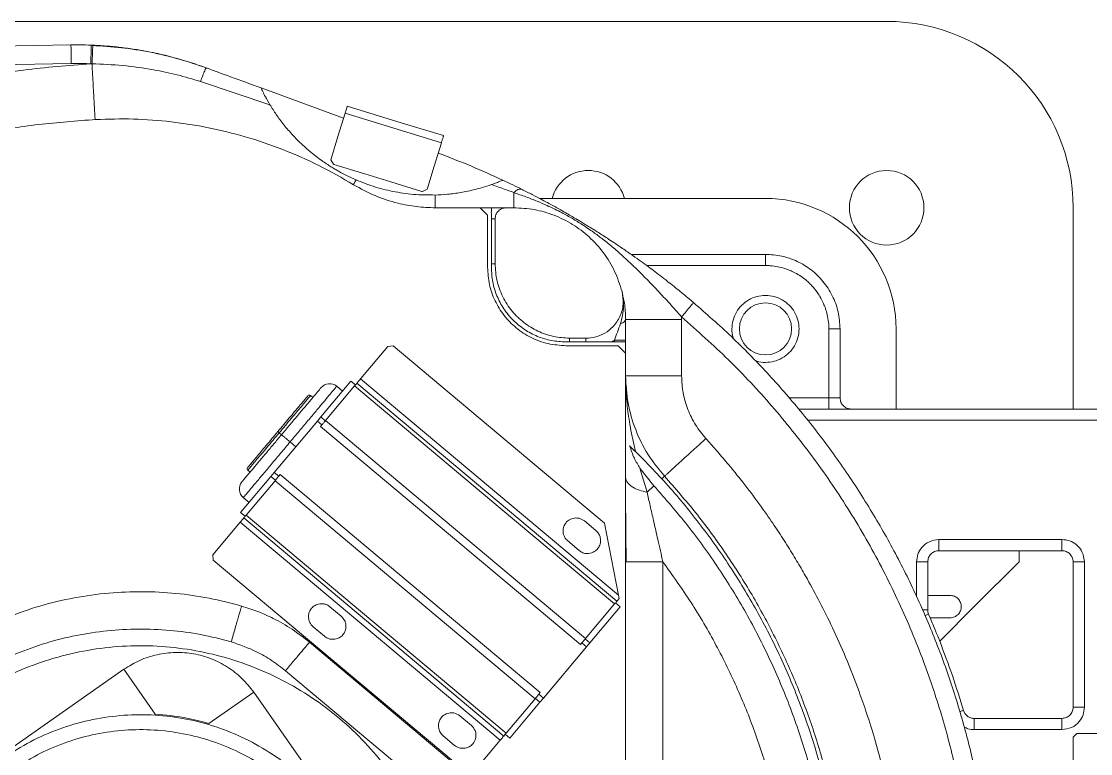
# Model space of a CAD drawing. Header units: millimetres. Extents: x 169 to 14583, y -399 to 10804.
# Drawn here: x 7089.3 to 7376, y 6696.4 to 6892.8 of the extents above; entities that cross this region are included whole.
import ezdxf

# ---------------------------------------------------------------- set-up
doc = ezdxf.new("R2010")
doc.units = ezdxf.units.MM
doc.header["$LTSCALE"] = 35

msp = doc.modelspace()

# ---------------------------------------------------------------- linework, layer by layer
at = {"color": 7, "linetype": 'Continuous', "lineweight": 18}
for p, q in [((6921.279, 6892.797), (7321.279, 6892.797)), ((7072.352, 6885.943), (7102.572, 6886.471)), ((7070.231, 6880.905), (7102.659, 6881.471)), ((7137.285, 6876.685), (7155.929, 6870.43)), ((7153.524, 6874.936), (7175.646, 6866.799)), ((7174.143, 6861.883), (7176.053, 6868.129)), ((7201.873, 6860.235), (7176.053, 6868.129)), ((7172.407, 6856.205), (7174.143, 6861.883)), ((7199.963, 6853.989), (7201.873, 6860.235)), ((7172.252, 6855.697), (7172.407, 6856.205)), ((7172.916, 6854.448), (7172.252, 6855.697)), ((7173.071, 6854.4), (7172.916, 6854.448)), ((7181.367, 6851.864), (7173.071, 6854.4)), ((7188.372, 6849.723), (7181.367, 6851.864)), ((7198.227, 6848.311), (7199.963, 6853.989)), ((7196.668, 6847.186), (7188.372, 6849.723)), ((7196.823, 6847.139), (7196.668, 6847.186)), ((7198.072, 6847.803), (7196.823, 6847.139)), ((7198.072, 6847.803), (7198.227, 6848.311)), ((7288.779, 6845.297), (7228.209, 6845.297)), ((7200.279, 6842.797), (7212.279, 6842.797)), ((7212.279, 6842.797), (7214.279, 6840.797)), ((7215.279, 6842.797), (7212.279, 6842.797)), ((7214.279, 6840.797), (7214.279, 6826.797)), ((7221.279, 6842.797), (7219.279, 6842.797)), ((7371.279, 6842.797), (7371.279, 6788.797)), ((7215.279, 6839.797), (7215.279, 6827.797)), ((7216.279, 6827.797), (7216.279, 6839.797)), ((7288.779, 6830.297), (7252.744, 6830.297)), ((7256.924, 6827.297), (7288.779, 6827.297)), ((7266.279, 6812.797), (7266.279, 6797.716)), ((7305.779, 6810.297), (7305.779, 6791.797)), ((7308.779, 6810.297), (7308.779, 6791.797)), ((7323.779, 6788.797), (7323.779, 6810.297)), ((7188.943, 6805.743), (7187.534, 6805.62)), ((7245.63, 6758.177), (7188.943, 6805.743)), ((7235.279, 6805.797), (7249.279, 6805.797)), ((7240.644, 6807.797), (7236.279, 6807.797)), ((7236.279, 6806.797), (7240.644, 6806.797)), ((7247.572, 6806.797), (7248.279, 6806.797)), ((7248.279, 6806.797), (7248.279, 6807.275)), ((7249.279, 6805.797), (7251.279, 6803.797)), ((7251.279, 6806.797), (7251.279, 6807.275)), ((7251.279, 6803.797), (7251.279, 6806.797)), ((7187.534, 6805.62), (7180.206, 6796.887)), ((7251.279, 6803.797), (7251.279, 6686.797)), ((7169.543, 6786.668), (7177.631, 6796.307)), ((7178.627, 6795.005), (7170.848, 6785.734)), ((7175.381, 6793.625), (7173.849, 6794.911)), ((7178.856, 6795.278), (7177.631, 6796.307)), ((7179.242, 6795.738), (7248.952, 6737.244)), ((7249.35, 6738.868), (7180.206, 6796.887)), ((7251.279, 6794.755), (7251.565, 6794.63)), ((7167.437, 6791.937), (7166.824, 6792.451)), ((7305.779, 6791.797), (7295.054, 6791.797)), ((7437.479, 6788.797), (7297.674, 6788.797)), ((7168.632, 6785.582), (7157.061, 6771.793)), ((7168.632, 6785.582), (7169.543, 6786.668)), ((7169.857, 6784.553), (7168.632, 6785.582)), ((7170.768, 6785.639), (7169.543, 6786.668)), ((7170.848, 6785.734), (7240.558, 6727.241)), ((7300.051, 6785.797), (7437.479, 6785.797)), ((7169.857, 6784.553), (7169.47, 6784.092)), ((7239.18, 6725.598), (7169.47, 6784.092)), ((7159.016, 6781.901), (7158.403, 6782.416)), ((7161.314, 6779.973), (7162.846, 6778.687)), ((7149.983, 6772.38), (7150.596, 6771.866)), ((7156.15, 6770.707), (7157.061, 6771.793)), ((7157.061, 6771.793), (7158.287, 6770.765)), ((7158.674, 6771.226), (7158.287, 6770.765)), ((7158.674, 6771.226), (7228.384, 6712.732)), ((7255.13, 6772.949), (7257.018, 6766.495)), ((7255.13, 6772.949), (7258.89, 6768.201)), ((7148.062, 6761.068), (7156.15, 6770.707)), ((7157.296, 6769.584), (7149.517, 6760.313)), ((7157.376, 6769.679), (7156.15, 6770.707)), ((7227.006, 6711.09), (7157.296, 6769.584)), ((7257.018, 6766.495), (7258.89, 6768.201)), ((7148.78, 6765.035), (7150.312, 6763.75)), ((7149.288, 6760.04), (7148.062, 6761.068)), ((7147.938, 6758.431), (7140.61, 6749.698)), ((7217.648, 6699.938), (7147.938, 6758.431)), ((7218.612, 6701.087), (7148.902, 6759.58)), ((7240.254, 6758.771), (7243.319, 6756.2)), ((7249.35, 6738.868), (7245.63, 6758.177)), ((7235.755, 6753.409), (7238.819, 6750.838)), ((7368.279, 6753.797), (7335.279, 6753.797)), ((7140.61, 6749.698), (7140.734, 6748.29)), ((7140.734, 6748.29), (7208.912, 6691.081)), ((7356.779, 6750.797), (7335.279, 6750.797)), ((7356.779, 6750.797), (7356.779, 6747.797)), ((7368.279, 6750.797), (7356.779, 6750.797)), ((7261.279, 6747.797), (7261.279, 6661.797)), ((7329.279, 6747.797), (7329.279, 6738.381)), ((7332.279, 6747.797), (7332.279, 6738.797)), ((7371.279, 6708.797), (7371.279, 6747.797)), ((7374.279, 6708.797), (7374.279, 6747.797)), ((7249.53, 6737.933), (7249.35, 6738.868)), ((7338.279, 6738.797), (7332.279, 6738.797)), ((7332.279, 6738.797), (7332.279, 6734.955)), ((7171.996, 6735.764), (7175.06, 6733.193)), ((7240.558, 6727.241), (7248.338, 6736.512)), ((7249.792, 6735.756), (7241.704, 6726.117)), ((7248.566, 6736.784), (7249.792, 6735.756)), ((7332.523, 6733.768), (7332.939, 6732.797)), ((7332.939, 6732.797), (7338.279, 6732.797)), ((7167.497, 6730.402), (7170.561, 6727.83)), ((7215.907, 6684.797), (7166.523, 6726.235)), ((7239.18, 6725.598), (7239.567, 6726.06)), ((7240.793, 6725.031), (7239.567, 6726.06)), ((7240.479, 6727.146), (7241.704, 6726.117)), ((7241.704, 6726.117), (7240.793, 6725.031)), ((7229.223, 6711.242), (7240.793, 6725.031)), ((7116.762, 6718.985), (7051.23, 6673.099)), ((7116.762, 6718.985), (7125.169, 6706.979)), ((7192.607, 6691.294), (7160.095, 6718.575)), ((7139.575, 6704.439), (7151.58, 6712.846)), ((7197.467, 6647.313), (7151.58, 6712.846)), ((7219.227, 6701.819), (7227.006, 6711.09)), ((7227.086, 6711.185), (7228.311, 6710.156)), ((7227.997, 6712.271), (7228.384, 6712.732)), ((7227.997, 6712.271), (7229.223, 6711.242)), ((7229.223, 6711.242), (7228.311, 6710.156)), ((7228.311, 6710.156), (7220.224, 6700.518)), ((7209.916, 6703.946), (7206.851, 6706.517)), ((7344.736, 6705.797), (7368.279, 6705.797)), ((7344.736, 6702.797), (7368.279, 6702.797)), ((7202.352, 6701.155), (7205.416, 6698.584)), ((7210.32, 6691.205), (7217.648, 6699.938)), ((7218.998, 6701.546), (7220.224, 6700.518)), ((7371.279, 6700.797), (7372.279, 6701.797)), ((7371.279, 6522.797), (7371.279, 6700.797)), ((7432.279, 6701.797), (7372.279, 6701.797))]:
    msp.add_line(p, q, dxfattribs=at)
at = {"color": 7, "linetype": 'Continuous', "lineweight": 18, "flags": 128}
for points in [[(7176.637, 6870.041), (7191.097, 6865.621), (7202.458, 6862.147)], [(7178.627, 6795.005), (7217.665, 6762.249), (7248.338, 6736.512)], [(7219.227, 6701.819), (7180.189, 6734.575), (7149.517, 6760.313)], [(7356.779, 6747.797), (7344.863, 6735.881), (7335.5, 6726.518)]]:
    msp.add_lwpolyline(points, dxfattribs=at)
at = {"color": 7, "linetype": 'Continuous', "lineweight": 18}
for centre, radius in [((7321.279, 6842.797), 10), ((7288.779, 6810.297), 7)]:
    msp.add_circle(centre, radius, dxfattribs=at)
for centre, radius, start, end in [((7321.279, 6842.797), 50, 0, 90), ((7241.279, 6842.797), 10, 14.47751, 165.52249), ((7288.779, 6810.297), 35, 0, 90), ((7171.92, 6792.613), 3, 50, 140), ((7166.503, 6792.068), 0.5, 50, 140), ((7150.304, 6772.763), 0.5, 140, 230), ((7150.708, 6767.333), 3, 140, 230)]:
    msp.add_arc(centre, radius, start, end, dxfattribs=at)
for points, knots in [([(7108.042, 6886.416), (7107.021, 6886.447), (7105.198, 6886.501), (7103.374, 6886.48), (7102.572, 6886.471)], [0, 0, 0, 0, 0.5599963, 1, 1, 1, 1]), ([(7102.659, 6881.471), (7102.646, 6882.205), (7102.621, 6883.672), (7102.592, 6885.315), (7102.575, 6886.296), (7102.573, 6886.412), (7102.572, 6886.471)], [0, 0, 0, 0, 0.279619, 0.5592379, 0.779619, 1, 1, 1, 1]), ([(7108.042, 6886.416), (7108.113, 6886.414), (7108.241, 6886.409), (7108.368, 6886.404), (7108.424, 6886.401)], [0, 0, 0, 0, 0.56, 1, 1, 1, 1]), ([(7108.424, 6886.401), (7108.42, 6886.314), (7108.413, 6886.131), (7108.357, 6884.782), (7108.288, 6883.105), (7108.241, 6881.963), (7108.218, 6881.414)], [0, 0, 0, 0, 0.270283, 0.5624238, 0.7897147, 1, 1, 1, 1]), ([(7138.997, 6880.268), (7136.514, 6881.118), (7131.547, 6882.816), (7123.871, 6884.597), (7116.094, 6885.856), (7110.854, 6886.171), (7108.234, 6886.329)], [0, 0, 0, 0, 0.2500204, 0.4999991, 0.7499821, 1, 1, 1, 1]), ([(7108.424, 6886.401), (7109.79, 6886.329), (7112.395, 6886.191), (7116.331, 6885.785), (7120.139, 6885.254), (7124.432, 6884.47), (7128.164, 6883.656), (7130.624, 6882.94), (7131.391, 6882.717)], [0, 0, 0, 0, 0.1759155, 0.3355589, 0.5089924, 0.6704112, 0.8971127, 1, 1, 1, 1]), ([(7067.24, 6875.608), (7070.988, 6876.42), (7078.481, 6878.045), (7092.017, 6880.182), (7101.848, 6880.95), (7107.856, 6881.42)], [0, 0, 0, 0, 0.2800671, 0.5600108, 1, 1, 1, 1]), ([(7102.659, 6881.471), (7103.629, 6881.481), (7105.362, 6881.498), (7107.094, 6881.444), (7107.856, 6881.42)], [0, 0, 0, 0, 0.5599963, 1, 1, 1, 1]), ([(7107.856, 6881.42), (7107.923, 6881.419), (7108.044, 6881.417), (7108.165, 6881.415), (7108.218, 6881.414)], [0, 0, 0, 0, 0.560005, 1, 1, 1, 1]), ([(7108.218, 6881.414), (7110.974, 6881.303), (7116.487, 6881.081), (7124.1, 6879.977), (7131.048, 6878.527), (7135.206, 6877.299), (7137.285, 6876.685)], [0, 0, 0, 0, 0.2798622, 0.5598141, 0.7798727, 1, 1, 1, 1]), ([(7131.643, 6882.645), (7132.445, 6882.425), (7134.876, 6881.759), (7137.248, 6880.908), (7138.838, 6880.338)], [0, 0, 0, 0, 0.3298914, 1, 1, 1, 1]), ([(7137.285, 6876.685), (7137.492, 6877.224), (7137.921, 6878.345), (7138.414, 6879.537), (7138.736, 6880.236), (7138.805, 6880.305), (7138.838, 6880.338)], [0, 0, 0, 0, 0.2653476, 0.5524721, 0.780956, 1, 1, 1, 1]), ([(7153.524, 6874.936), (7150.784, 6875.944), (7145.888, 6877.745), (7140.994, 6879.545), (7138.838, 6880.338)], [0, 0, 0, 0, 0.5595344, 1, 1, 1, 1]), ([(7155.929, 6870.43), (7155.496, 6871.167), (7154.737, 6872.455), (7154.01, 6873.933), (7153.585, 6874.788), (7153.543, 6874.89), (7153.524, 6874.936)], [0, 0, 0, 0, 0.3505571, 0.6126212, 0.820567, 1, 1, 1, 1]), ([(7179.044, 6850.257), (7178.185, 6850.642), (7176.619, 6851.344), (7174.694, 6852.368), (7173.3, 6853.17), (7172.215, 6853.83), (7171.047, 6854.585), (7169.673, 6855.528), (7168.109, 6856.689), (7166.24, 6858.204), (7164.182, 6860.057), (7161.903, 6862.372), (7159.684, 6864.964), (7157.647, 6867.688), (7156.479, 6869.554), (7155.929, 6870.43)], [0, 0, 0, 0, 0.089055, 0.1623366, 0.1989927, 0.2366072, 0.2795985, 0.3291585, 0.395211, 0.4687807, 0.5666205, 0.6712219, 0.7923335, 0.9024197, 1, 1, 1, 1]), ([(7176.637, 6870.041), (7176.626, 6870.005), (7176.604, 6869.933), (7176.448, 6869.421), (7176.255, 6868.79), (7176.12, 6868.349), (7176.053, 6868.129)], [0, 0, 0, 0, 0.279619, 0.5592379, 0.779619, 1, 1, 1, 1]), ([(7009.522, 6836.927), (7013.812, 6839.289), (7022.391, 6844.015), (7035.814, 6850.014), (7049.571, 6855.181), (7063.867, 6859.491), (7078.648, 6862.87), (7093.853, 6865.337), (7104.087, 6866.093), (7109.203, 6866.471)], [0, 0, 0, 0, 0.1400011, 0.2800022, 0.4200032, 0.5600043, 0.7066695, 0.8533348, 1, 1, 1, 1]), ([(7109.203, 6866.471), (7112.582, 6866.571), (7119.34, 6866.771), (7129.462, 6865.985), (7139.483, 6864.408), (7149.493, 6861.94), (7159.396, 6858.553), (7169.145, 6854.295), (7175.277, 6850.752), (7178.344, 6848.98)], [0, 0, 0, 0, 0.1400018, 0.2800036, 0.4200054, 0.5600071, 0.7066714, 0.8533357, 1, 1, 1, 1]), ([(7201.873, 6860.235), (7201.959, 6860.515), (7202.13, 6861.077), (7202.322, 6861.705), (7202.437, 6862.08), (7202.451, 6862.125), (7202.458, 6862.147)], [0, 0, 0, 0, 0.279619, 0.5592379, 0.779619, 1, 1, 1, 1]), ([(7178.344, 6848.98), (7180.231, 6847.936), (7184.004, 6845.848), (7189.749, 6844.02), (7195.2, 6842.973), (7198.586, 6842.856), (7200.279, 6842.797)], [0, 0, 0, 0, 0.2799535, 0.559907, 0.7799535, 1, 1, 1, 1]), ([(7179.044, 6850.257), (7180.541, 6849.662), (7183.684, 6848.413), (7188.848, 6847.103), (7194.421, 6846.248), (7198.248, 6846.228), (7200.194, 6846.217)], [0, 0, 0, 0, 0.22726371, 0.47715477, 0.73409798, 1, 1, 1, 1]), ([(7200.194, 6846.217), (7201.303, 6846.27), (7203.614, 6846.38), (7206.531, 6846.777), (7209.035, 6847.246), (7210.96, 6847.691), (7213.092, 6848.268), (7214.506, 6848.741), (7215.337, 6849.019)], [0, 0, 0, 0, 0.2121609, 0.4422889, 0.5672337, 0.7073579, 0.8280304, 1, 1, 1, 1]), ([(7215.337, 6849.019), (7215.795, 6849.184), (7216.668, 6849.499), (7217.657, 6849.896), (7218.274, 6850.154), (7218.338, 6850.181), (7218.371, 6850.196)], [0, 0, 0, 0, 0.28263232, 0.53821633, 0.76591099, 1, 1, 1, 1]), ([(7215.337, 6849.019), (7216.469, 6848.621), (7218.482, 6847.915), (7220.427, 6847.193), (7221.279, 6846.877)], [0, 0, 0, 0, 0.5620882, 1, 1, 1, 1]), ([(7218.371, 6850.196), (7219.274, 6849.769), (7221.026, 6848.942), (7222.7, 6848.112), (7223.511, 6847.711)], [0, 0, 0, 0, 0.51535062, 1, 1, 1, 1]), ([(7223.511, 6847.711), (7223.356, 6847.759), (7223.035, 6847.86), (7222.289, 6847.685), (7221.666, 6847.186), (7221.279, 6846.877)], [0, 0, 0, 0, 0.2621421, 0.5422757, 1, 1, 1, 1]), ([(7221.279, 6846.877), (7222.375, 6846.499), (7224.489, 6845.771), (7227.458, 6844.607), (7230.03, 6843.498), (7232.243, 6842.455), (7234.513, 6841.301), (7237.004, 6839.919), (7239.845, 6838.172), (7242.496, 6836.366), (7245.136, 6834.4), (7247.762, 6832.284), (7250.641, 6829.774), (7253.599, 6826.997), (7256.694, 6823.92), (7259.844, 6820.627), (7263.084, 6817.121), (7265.215, 6814.727), (7266.273, 6813.539)], [0, 0, 0, 0, 0.06275268, 0.12105872, 0.17180795, 0.21203964, 0.24971317, 0.30409254, 0.3580811, 0.42047693, 0.47085864, 0.53245491, 0.60159765, 0.6775337, 0.75188909, 0.8357157, 0.91847533, 1, 1, 1, 1]), ([(7223.511, 6847.711), (7224.427, 6847.249), (7226.094, 6846.41), (7228.346, 6845.23), (7230.173, 6844.252), (7231.958, 6843.278), (7233.693, 6842.311), (7235.449, 6841.309), (7236.968, 6840.428), (7238.265, 6839.662), (7239.43, 6838.965), (7240.524, 6838.302), (7241.603, 6837.64), (7242.666, 6836.979), (7243.751, 6836.297), (7245.007, 6835.497), (7246.475, 6834.547), (7248.311, 6833.337), (7250.573, 6831.814), (7253.028, 6830.111), (7255.359, 6828.447), (7257.351, 6826.99), (7259.855, 6825.121), (7262.835, 6822.823), (7266.298, 6820.048), (7268.461, 6818.231), (7269.509, 6817.35)], [0, 0, 0, 0, 0.0582469, 0.1059433, 0.144412, 0.1746168, 0.2183304, 0.2515382, 0.2805563, 0.3087551, 0.3287502, 0.3508106, 0.3756591, 0.396139, 0.4186383, 0.4460009, 0.4790592, 0.5171502, 0.5708038, 0.634165, 0.6858068, 0.7301538, 0.7694941, 0.8549027, 0.9297004, 1, 1, 1, 1]), ([(7215.279, 6842.797), (7215.282, 6842.748), (7215.288, 6842.646), (7215.279, 6841.963), (7215.275, 6841.272), (7215.289, 6840.753), (7215.28, 6840.294), (7215.279, 6839.961), (7215.279, 6839.797)], [0, 0, 0, 0, 0.2606751, 0.5450028, 0.712192, 0.7997651, 0.9016047, 1, 1, 1, 1]), ([(7219.279, 6842.797), (7219.209, 6842.797), (7219.069, 6842.797), (7218.066, 6842.797), (7216.767, 6842.797), (7215.775, 6842.797), (7215.279, 6842.797)], [0, 0, 0, 0, 0.27977934, 0.5595225, 0.77977122, 1, 1, 1, 1]), ([(7219.279, 6842.797), (7218.886, 6842.751), (7218.101, 6842.658), (7217.107, 6841.97), (7216.417, 6840.975), (7216.325, 6840.19), (7216.279, 6839.797)], [0, 0, 0, 0, 0.24998, 0.4999797, 0.7497887, 1, 1, 1, 1]), ([(7221.279, 6842.797), (7223.124, 6842.699), (7226.815, 6842.501), (7232.163, 6840.924), (7237.14, 6838.464), (7241.655, 6835.062), (7245.491, 6830.805), (7248.562, 6825.831), (7249.738, 6822.142), (7250.326, 6820.297)], [0, 0, 0, 0, 0.14000853, 0.28001705, 0.42002558, 0.56003411, 0.70668941, 0.8533447, 1, 1, 1, 1]), ([(7216.279, 6839.797), (7216.219, 6839.797), (7216.112, 6839.797), (7215.534, 6839.797), (7215.279, 6839.797)], [0, 0, 0, 0, 0.5591257, 1, 1, 1, 1]), ([(7288.779, 6827.297), (7288.779, 6827.737), (7288.779, 6828.618), (7288.779, 6829.604), (7288.779, 6830.192), (7288.779, 6830.262), (7288.779, 6830.297)], [0, 0, 0, 0, 0.2796189, 0.5592379, 0.779619, 1, 1, 1, 1]), ([(7288.779, 6830.297), (7290.245, 6830.204), (7293.177, 6830.017), (7297.363, 6828.528), (7301.135, 6826.231), (7304.367, 6823.099), (7306.839, 6819.269), (7308.471, 6814.905), (7308.676, 6811.833), (7308.779, 6810.297)], [0, 0, 0, 0, 0.1400121, 0.2800242, 0.4200363, 0.5600485, 0.706699, 0.8533495, 1, 1, 1, 1]), ([(7214.279, 6826.797), (7214.377, 6825.258), (7214.573, 6822.179), (7216.136, 6817.783), (7218.548, 6813.823), (7221.836, 6810.429), (7225.858, 6807.833), (7230.441, 6806.12), (7233.666, 6805.905), (7235.279, 6805.797)], [0, 0, 0, 0, 0.1400121, 0.2800242, 0.4200363, 0.5600485, 0.706699, 0.8533495, 1, 1, 1, 1]), ([(7215.279, 6827.797), (7215.595, 6827.797), (7216.16, 6827.797), (7216.242, 6827.797), (7216.279, 6827.797)], [0, 0, 0, 0, 0.5591257, 1, 1, 1, 1]), ([(7215.279, 6827.797), (7215.279, 6827.611), (7215.279, 6827.277), (7215.279, 6826.944), (7215.279, 6826.797)], [0, 0, 0, 0, 0.558676, 1, 1, 1, 1]), ([(7215.279, 6826.797), (7215.352, 6825.498), (7215.498, 6822.892), (7216.678, 6819.12), (7218.525, 6815.627), (7221.042, 6812.561), (7224.109, 6810.044), (7227.601, 6808.196), (7231.374, 6807.017), (7233.98, 6806.87), (7235.279, 6806.797)], [0, 0, 0, 0, 0.1240953, 0.2489525, 0.3743404, 0.5, 0.6256596, 0.7510475, 0.8759047, 1, 1, 1, 1]), ([(7236.279, 6807.797), (7234.813, 6807.891), (7231.881, 6808.077), (7227.694, 6809.566), (7223.922, 6811.863), (7220.69, 6814.995), (7218.218, 6818.825), (7216.586, 6823.19), (7216.381, 6826.261), (7216.279, 6827.797)], [0, 0, 0, 0, 0.1400121, 0.2800242, 0.4200363, 0.5600485, 0.706699, 0.8533495, 1, 1, 1, 1]), ([(7288.779, 6827.297), (7289.203, 6827.287), (7290.315, 6827.26), (7292.02, 6827.012), (7293.764, 6826.563), (7295.286, 6826.008), (7296.755, 6825.324), (7298.307, 6824.409), (7299.682, 6823.373), (7300.811, 6822.33), (7301.854, 6821.2), (7302.891, 6819.826), (7303.805, 6818.273), (7304.489, 6816.805), (7305.045, 6815.282), (7305.493, 6813.538), (7305.742, 6811.833), (7305.769, 6810.722), (7305.779, 6810.297)], [0, 0, 0, 0, 0.0477646, 0.1249773, 0.1930443, 0.25, 0.3069544, 0.3750227, 0.4522352, 0.5, 0.5477641, 0.6249773, 0.6930443, 0.75, 0.8069544, 0.8750227, 0.9522357, 1, 1, 1, 1]), ([(7250.326, 6820.297), (7250.501, 6819.17), (7250.85, 6816.917), (7249.905, 6813.562), (7248.113, 6810.911), (7245.802, 6809.099), (7243.318, 6808.005), (7241.535, 6807.866), (7240.644, 6807.797)], [0, 0, 0, 0, 0.1865147, 0.3730294, 0.5595441, 0.7063627, 0.8531814, 1, 1, 1, 1]), ([(7249.899, 6811.736), (7250.298, 6813.241), (7251.052, 6816.083), (7250.558, 6818.949), (7250.326, 6820.297)], [0, 0, 0, 0, 0.529692, 1, 1, 1, 1]), ([(7251.279, 6812.797), (7251.259, 6813.573), (7251.22, 6815.104), (7251.007, 6817.089), (7250.748, 6818.264), (7250.635, 6818.778)], [0, 0, 0, 0, 0.36660735, 0.7231152, 1, 1, 1, 1]), ([(7278.279, 6476.193), (7279.124, 6476.958), (7283.338, 6480.772), (7290.367, 6488.221), (7299.301, 6498.52), (7307.56, 6509.377), (7315.171, 6520.694), (7322.091, 6532.447), (7328.301, 6544.59), (7333.777, 6557.081), (7338.501, 6569.876), (7342.455, 6582.929), (7345.625, 6596.194), (7348, 6609.625), (7349.572, 6623.173), (7350.335, 6636.791), (7350.287, 6650.429), (7349.427, 6664.041), (7347.759, 6677.578), (7345.288, 6690.991), (7342.024, 6704.234), (7337.978, 6717.258), (7333.164, 6730.02), (7327.599, 6742.472), (7321.303, 6754.57), (7314.298, 6766.273), (7306.61, 6777.538), (7298.267, 6788.329), (7289.286, 6798.592), (7279.749, 6808.347), (7272.922, 6814.349), (7269.509, 6817.35)], [0, 0, 0, 0, 0.008881, 0.0442781, 0.0796752, 0.1150723, 0.1504694, 0.1858665, 0.2212637, 0.2566608, 0.2920579, 0.327455, 0.3628521, 0.3982492, 0.4336463, 0.4690434, 0.5044405, 0.5398376, 0.5752347, 0.6106318, 0.6460289, 0.681426, 0.7168231, 0.7522203, 0.7876174, 0.8230145, 0.8584116, 0.8938087, 0.9292058, 0.9646029, 1, 1, 1, 1]), ([(7288.779, 6819.297), (7287.993, 6819.237), (7286.422, 6819.118), (7284.227, 6818.174), (7282.341, 6816.736), (7280.897, 6814.849), (7279.977, 6812.65), (7279.709, 6810.31), (7279.819, 6808.567), (7280.182, 6807.729), (7280.233, 6807.611)], [0, 0, 0, 0, 0.1395763, 0.2791526, 0.4187289, 0.5583053, 0.6978816, 0.8374579, 0.9770342, 1, 1, 1, 1]), ([(7288.779, 6801.297), (7289.564, 6801.357), (7291.135, 6801.476), (7293.33, 6802.421), (7295.216, 6803.858), (7296.662, 6805.746), (7297.572, 6807.941), (7297.882, 6810.297), (7297.572, 6812.653), (7296.662, 6814.848), (7295.216, 6816.736), (7293.33, 6818.173), (7291.135, 6819.118), (7289.564, 6819.237), (7288.779, 6819.297)], [0, 0, 0, 0, 0.0833333, 0.1666667, 0.25, 0.3333333, 0.4166667, 0.5, 0.5833333, 0.6666667, 0.75, 0.8333333, 0.9166667, 1, 1, 1, 1]), ([(7248.279, 6807.275), (7248.542, 6807.984), (7249.1, 6809.484), (7249.623, 6810.958), (7249.899, 6811.736)], [0, 0, 0, 0, 0.4722832, 1, 1, 1, 1]), ([(7249.899, 6811.736), (7250.118, 6811.807), (7250.564, 6811.95), (7251.13, 6812.309), (7251.222, 6812.613), (7251.279, 6812.797)], [0, 0, 0, 0, 0.2768398, 0.5624329, 1, 1, 1, 1]), ([(7251.231, 6807.275), (7251.243, 6808.218), (7251.266, 6810.099), (7251.274, 6811.903), (7251.279, 6812.803)], [0, 0, 0, 0, 0.5009304, 1, 1, 1, 1]), ([(7251.279, 6807.275), (7251.279, 6807.711), (7251.279, 6808.612), (7251.279, 6809.93), (7251.279, 6811.345), (7251.279, 6812.273), (7251.279, 6812.797)], [0, 0, 0, 0, 0.2271883, 0.4702593, 0.7012122, 1, 1, 1, 1]), ([(7266.273, 6813.539), (7266.274, 6813.4), (7266.278, 6813.153), (7266.278, 6812.906), (7266.279, 6812.797)], [0, 0, 0, 0, 0.559999, 1, 1, 1, 1]), ([(7266.273, 6813.539), (7270.528, 6809.76), (7279.039, 6802.203), (7290.665, 6789.677), (7301.371, 6776.372), (7311.012, 6762.269), (7319.556, 6747.479), (7326.952, 6732.082), (7332.979, 6716.606), (7337.72, 6701.189), (7341.27, 6685.94), (7343.745, 6670.481), (7345.132, 6654.886), (7345.431, 6639.233), (7344.614, 6623.124), (7342.56, 6606.644), (7339.165, 6589.903), (7334.509, 6573.469), (7328.61, 6557.438), (7321.51, 6541.902), (7313.248, 6526.953), (7304.14, 6513.062), (7294.293, 6500.295), (7285.764, 6490.432), (7280.143, 6485.015), (7278.279, 6483.218)], [0, 0, 0, 0, 0.045895, 0.0917903, 0.1376853, 0.1835804, 0.2294756, 0.2753707, 0.3212657, 0.3633379, 0.4054101, 0.4474821, 0.4895543, 0.5316265, 0.5736986, 0.6195936, 0.6654889, 0.7113839, 0.7572789, 0.8031742, 0.8490692, 0.8949643, 0.9370365, 0.9791087, 1, 1, 1, 1]), ([(7235.279, 6806.797), (7235.466, 6806.797), (7235.799, 6806.797), (7236.132, 6806.797), (7236.279, 6806.797)], [0, 0, 0, 0, 0.5612887, 1, 1, 1, 1]), ([(7236.279, 6807.797), (7236.279, 6807.737), (7236.279, 6807.63), (7236.279, 6807.052), (7236.279, 6806.797)], [0, 0, 0, 0, 0.5591257, 1, 1, 1, 1]), ([(7240.644, 6806.797), (7240.644, 6807.113), (7240.644, 6807.678), (7240.644, 6807.761), (7240.644, 6807.797)], [0, 0, 0, 0, 0.5591257, 1, 1, 1, 1]), ([(7240.644, 6806.797), (7241.319, 6806.797), (7242.79, 6806.797), (7245.071, 6806.797), (7246.719, 6806.797), (7247.572, 6806.797)], [0, 0, 0, 0, 0.2904223, 0.6329193, 1, 1, 1, 1]), ([(7248.279, 6807.275), (7248.149, 6807.183), (7247.917, 6807.018), (7247.677, 6806.865), (7247.572, 6806.797)], [0, 0, 0, 0, 0.55998406, 1, 1, 1, 1]), ([(7251.279, 6807.275), (7251.222, 6807.275), (7251.109, 6807.275), (7250.305, 6807.275), (7249.317, 6807.275), (7248.625, 6807.275), (7248.279, 6807.275)], [0, 0, 0, 0, 0.279619, 0.5592379, 0.779619, 1, 1, 1, 1]), ([(7251.279, 6806.797), (7251.232, 6806.797), (7251.14, 6806.797), (7250.451, 6806.797), (7249.456, 6806.797), (7248.671, 6806.797), (7248.279, 6806.797)], [0, 0, 0, 0, 0.2502322, 0.5000223, 0.7500215, 1, 1, 1, 1]), ([(7285.936, 6801.816), (7286.106, 6801.741), (7286.994, 6801.347), (7287.981, 6801.319), (7288.779, 6801.297)], [0, 0, 0, 0, 0.19109669, 1, 1, 1, 1]), ([(7266.279, 6797.716), (7266.363, 6796.177), (7266.533, 6793.098), (7267.871, 6788.651), (7269.877, 6784.463), (7271.826, 6782.073), (7272.8, 6780.877)], [0, 0, 0, 0, 0.2500061, 0.4999698, 0.7499478, 1, 1, 1, 1]), ([(7159.016, 6781.901), (7159.711, 6782.729), (7161.098, 6784.383), (7163.097, 6786.765), (7164.943, 6788.965), (7166.566, 6790.898), (7167.889, 6792.476), (7168.864, 6793.637), (7169.499, 6794.395), (7169.581, 6794.492), (7169.622, 6794.541)], [0, 0, 0, 0, 0.1251116, 0.2499981, 0.3748856, 0.4999995, 0.6251121, 0.7499986, 0.874886, 1, 1, 1, 1]), ([(7179.242, 6795.738), (7179.206, 6795.694), (7179.141, 6795.617), (7178.784, 6795.193), (7178.627, 6795.005)], [0, 0, 0, 0, 0.5591953, 1, 1, 1, 1]), ([(7180.206, 6796.887), (7180.065, 6796.718), (7179.782, 6796.381), (7179.465, 6796.003), (7179.276, 6795.778), (7179.253, 6795.751), (7179.242, 6795.738)], [0, 0, 0, 0, 0.279619, 0.5592379, 0.779619, 1, 1, 1, 1]), ([(7251.321, 6795.678), (7251.326, 6795.353), (7251.344, 6794.238), (7251.477, 6792.2), (7251.714, 6789.556), (7252.078, 6786.738), (7252.567, 6783.756), (7253.185, 6780.63), (7253.7, 6778.473), (7253.956, 6777.399)], [0, 0, 0, 0, 0.0529761, 0.1811651, 0.3319163, 0.4842232, 0.6424672, 0.8219052, 1, 1, 1, 1]), ([(7158.02, 6782.737), (7158.551, 6783.369), (7159.61, 6784.632), (7161.137, 6786.451), (7162.547, 6788.131), (7163.785, 6789.607), (7164.796, 6790.812), (7165.54, 6791.699), (7166.026, 6792.277), (7166.088, 6792.352), (7166.119, 6792.389)], [0, 0, 0, 0, 0.1251066, 0.2499975, 0.3748897, 0.4999993, 0.6251074, 0.7499982, 0.8748902, 1, 1, 1, 1]), ([(7305.779, 6788.797), (7305.779, 6788.854), (7305.779, 6788.967), (7305.779, 6789.77), (7305.779, 6790.759), (7305.779, 6791.451), (7305.779, 6791.797)], [0, 0, 0, 0, 0.279619, 0.5592379, 0.7796189, 1, 1, 1, 1]), ([(7305.779, 6791.797), (7306.219, 6791.797), (7307.099, 6791.797), (7308.085, 6791.797), (7308.674, 6791.797), (7308.744, 6791.797), (7308.779, 6791.797)], [0, 0, 0, 0, 0.2796189, 0.5592379, 0.779619, 1, 1, 1, 1]), ([(7170.848, 6785.734), (7170.683, 6785.537), (7170.386, 6785.184), (7170.019, 6784.746), (7169.857, 6784.553)], [0, 0, 0, 0, 0.5596016, 1, 1, 1, 1]), ([(7149.921, 6773.085), (7149.952, 6773.122), (7150.015, 6773.197), (7150.5, 6773.775), (7151.245, 6774.662), (7152.255, 6775.867), (7153.494, 6777.343), (7154.903, 6779.022), (7156.43, 6780.842), (7157.49, 6782.105), (7158.02, 6782.737)], [0, 0, 0, 0, 0.1251067, 0.2499962, 0.3748869, 0.4999954, 0.6250877, 0.7499494, 0.8748341, 1, 1, 1, 1]), ([(7148.41, 6769.262), (7148.451, 6769.31), (7148.533, 6769.408), (7149.169, 6770.165), (7150.143, 6771.327), (7151.467, 6772.904), (7153.089, 6774.837), (7154.934, 6777.037), (7156.934, 6779.419), (7158.322, 6781.073), (7159.016, 6781.901)], [0, 0, 0, 0, 0.1251116, 0.2499971, 0.3748835, 0.4999965, 0.6250971, 0.7499614, 0.8748431, 1, 1, 1, 1]), ([(7278.279, 6510.993), (7278.675, 6511.465), (7279.341, 6512.259), (7280.635, 6513.839), (7282.495, 6516.154), (7284.882, 6519.245), (7288.061, 6523.549), (7291.406, 6528.358), (7295.631, 6534.883), (7299.82, 6541.945), (7303.942, 6549.662), (7307.328, 6556.66), (7309.909, 6562.516), (7311.97, 6567.563), (7313.729, 6572.17), (7315.506, 6577.196), (7317.387, 6583.009), (7318.914, 6588.29), (7320.02, 6592.528), (7320.586, 6594.836), (7321.096, 6596.995), (7321.749, 6599.893), (7322.535, 6603.718), (7323.498, 6608.981), (7324.39, 6614.771), (7325.317, 6622.489), (7325.977, 6630.673), (7326.287, 6639.417), (7326.253, 6647.191), (7325.998, 6653.585), (7325.631, 6659.024), (7325.186, 6663.935), (7324.574, 6669.231), (7323.709, 6675.279), (7322.76, 6680.694), (7321.89, 6684.986), (7321.385, 6687.309), (7320.894, 6689.472), (7320.207, 6692.362), (7319.231, 6696.144), (7317.784, 6701.295), (7316.04, 6706.887), (7313.481, 6714.227), (7310.477, 6721.868), (7306.913, 6729.859), (7303.466, 6736.827), (7300.427, 6742.459), (7297.707, 6747.183), (7295.149, 6751.399), (7292.271, 6755.886), (7288.836, 6760.939), (7285.604, 6765.386), (7282.936, 6768.859), (7281.462, 6770.724), (7280.07, 6772.451), (7278.182, 6774.744), (7275.648, 6777.716), (7273.707, 6779.87), (7272.8, 6780.877)], [0, 0, 0, 0, 0.0062724, 0.0105554, 0.0207924, 0.0365159, 0.050315, 0.0752682, 0.0961502, 0.1294524, 0.1588316, 0.1852117, 0.2085928, 0.2239745, 0.2407107, 0.2588015, 0.278247, 0.3029159, 0.314767, 0.322834, 0.327117, 0.337354, 0.3530776, 0.3668767, 0.3918299, 0.4127118, 0.4460141, 0.4753933, 0.5017733, 0.5251544, 0.5405361, 0.5572724, 0.5753632, 0.5948086, 0.6194776, 0.6313286, 0.6393957, 0.6436787, 0.6539157, 0.6696393, 0.6834383, 0.7083916, 0.7292735, 0.7625757, 0.791955, 0.818335, 0.8417161, 0.8570978, 0.873834, 0.8919248, 0.9113703, 0.9360392, 0.9478903, 0.9559574, 0.9602403, 0.9704775, 0.9862011, 1, 1, 1, 1]), ([(7252.349, 6778.964), (7252.728, 6777.822), (7253.429, 6775.711), (7254.595, 6773.818), (7255.13, 6772.949)], [0, 0, 0, 0, 0.5409328, 1, 1, 1, 1]), ([(7252.349, 6778.964), (7255.647, 6775.651), (7262.243, 6769.024), (7271.167, 6758.189), (7279.319, 6746.773), (7286.588, 6734.77), (7292.951, 6722.265), (7298.369, 6709.322), (7302.961, 6695.57), (7306.582, 6681.046), (7309.083, 6665.814), (7310.335, 6650.428), (7310.328, 6634.992), (7309.062, 6619.608), (7306.547, 6604.377), (7302.797, 6589.404), (7297.848, 6574.781), (7291.69, 6560.632), (7285.109, 6548.069), (7280.123, 6540.552), (7277.979, 6537.321)], [0, 0, 0, 0, 0.0531095, 0.106219, 0.1593285, 0.212438, 0.2655475, 0.318657, 0.3717665, 0.4301841, 0.4886017, 0.5470193, 0.605437, 0.6638546, 0.7222722, 0.7806899, 0.8391075, 0.8975251, 0.9559428, 1, 1, 1, 1]), ([(7158.287, 6770.765), (7158.082, 6770.52), (7157.715, 6770.083), (7157.424, 6769.736), (7157.296, 6769.584)], [0, 0, 0, 0, 0.55960164, 1, 1, 1, 1]), ([(7251.279, 6770.378), (7251.372, 6769.932), (7251.563, 6769.024), (7252.992, 6767.881), (7254.863, 6767.013), (7256.309, 6766.665), (7257.018, 6766.495)], [0, 0, 0, 0, 0.275015, 0.5612206, 0.7849848, 1, 1, 1, 1]), ([(7251.28, 6768.654), (7251.279, 6767.745), (7251.278, 6765.125), (7251.292, 6760.364), (7251.333, 6754.29), (7251.402, 6750.031), (7251.438, 6747.797)], [0, 0, 0, 0, 0.1368502, 0.3944409, 0.6823708, 1, 1, 1, 1]), ([(7278.279, 6535.972), (7279.794, 6538.185), (7283.747, 6543.958), (7289.301, 6553.827), (7294.991, 6565.453), (7299.846, 6577.459), (7303.88, 6589.763), (7307.066, 6602.314), (7309.391, 6615.052), (7310.843, 6627.919), (7311.416, 6640.855), (7311.107, 6653.8), (7309.918, 6666.695), (7307.854, 6679.478), (7304.925, 6692.091), (7301.144, 6704.475), (7296.53, 6716.574), (7291.101, 6728.33), (7284.889, 6739.692), (7277.905, 6750.593), (7270.242, 6761.037), (7264.556, 6767.528), (7261.713, 6770.774)], [0, 0, 0, 0, 0.0316892, 0.0826529, 0.1336166, 0.1845804, 0.2355441, 0.2865078, 0.3374715, 0.3884353, 0.439399, 0.4903627, 0.5413265, 0.5922902, 0.6432539, 0.6942176, 0.7451814, 0.7961451, 0.8471088, 0.8980725, 0.9490363, 1, 1, 1, 1]), ([(7257.018, 6766.495), (7257.293, 6765.294), (7257.871, 6762.778), (7258.847, 6758.519), (7259.997, 6753.484), (7260.829, 6749.794), (7261.279, 6747.797)], [0, 0, 0, 0, 0.1989356, 0.4168398, 0.6845391, 1, 1, 1, 1]), ([(7258.89, 6768.201), (7261.974, 6764.665), (7268.141, 6757.594), (7276.343, 6746.139), (7283.716, 6734.145), (7290.147, 6721.616), (7295.617, 6708.641), (7300.091, 6695.289), (7303.544, 6681.638), (7305.956, 6667.764), (7307.314, 6653.748), (7307.61, 6639.67), (7306.842, 6625.609), (7305.014, 6611.647), (7302.138, 6597.862), (7298.227, 6584.335), (7293.316, 6571.135), (7287.381, 6558.372), (7281.626, 6547.779), (7277.505, 6541.696), (7276.016, 6539.497)], [0, 0, 0, 0, 0.05692753, 0.11385505, 0.17078258, 0.2277101, 0.28463763, 0.34156516, 0.39849268, 0.45542021, 0.51234774, 0.56927526, 0.62620279, 0.68313031, 0.74005784, 0.79698537, 0.85391289, 0.91084042, 0.96776794, 1, 1, 1, 1]), ([(7149.517, 6760.313), (7149.322, 6760.081), (7148.975, 6759.667), (7148.925, 6759.607), (7148.902, 6759.58)], [0, 0, 0, 0, 0.5591953, 1, 1, 1, 1]), ([(7148.902, 6759.58), (7148.884, 6759.559), (7148.848, 6759.515), (7148.59, 6759.208), (7148.272, 6758.829), (7148.049, 6758.564), (7147.938, 6758.431)], [0, 0, 0, 0, 0.279619, 0.5592379, 0.779619, 1, 1, 1, 1]), ([(7237.578, 6759.564), (7237.056, 6759.427), (7236.01, 6759.154), (7234.968, 6758.004), (7234.46, 6756.697), (7234.532, 6755.853), (7234.567, 6755.432)], [0, 0, 0, 0, 0.27958559, 0.55917117, 0.77958559, 1, 1, 1, 1]), ([(7240.254, 6758.771), (7239.796, 6759.069), (7238.977, 6759.603), (7238.006, 6759.576), (7237.578, 6759.564)], [0, 0, 0, 0, 0.5591687, 1, 1, 1, 1]), ([(7234.567, 6755.432), (7234.696, 6754.997), (7234.926, 6754.221), (7235.502, 6753.657), (7235.755, 6753.409)], [0, 0, 0, 0, 0.5594233, 1, 1, 1, 1]), ([(7244.224, 6752.005), (7244.369, 6752.414), (7244.659, 6753.232), (7244.501, 6754.455), (7244.043, 6755.48), (7243.56, 6755.96), (7243.319, 6756.2)], [0, 0, 0, 0, 0.2797311, 0.5594623, 0.7797311, 1, 1, 1, 1]), ([(7242.612, 6750.377), (7242.988, 6750.609), (7243.659, 6751.024), (7244.052, 6751.705), (7244.224, 6752.005)], [0, 0, 0, 0, 0.559451, 1, 1, 1, 1]), ([(7335.279, 6753.797), (7334.4, 6753.681), (7332.642, 6753.449), (7330.663, 6751.852), (7329.497, 6749.87), (7329.351, 6748.488), (7329.279, 6747.797)], [0, 0, 0, 0, 0.2796532, 0.5592116, 0.779632, 1, 1, 1, 1]), ([(7374.279, 6747.797), (7374.163, 6748.676), (7373.931, 6750.434), (7372.334, 6752.413), (7370.351, 6753.579), (7368.969, 6753.724), (7368.279, 6753.797)], [0, 0, 0, 0, 0.2796532, 0.5592116, 0.779632, 1, 1, 1, 1]), ([(7238.819, 6750.838), (7239.13, 6750.624), (7239.753, 6750.197), (7241.109, 6749.898), (7242.043, 6750.196), (7242.612, 6750.377)], [0, 0, 0, 0, 0.2807906, 0.5615811, 1, 1, 1, 1]), ([(7335.279, 6750.797), (7334.886, 6750.752), (7334.1, 6750.661), (7333.108, 6749.968), (7332.414, 6748.977), (7332.324, 6748.191), (7332.279, 6747.797)], [0, 0, 0, 0, 0.2500375, 0.4999794, 0.7497278, 1, 1, 1, 1]), ([(7371.279, 6747.797), (7371.233, 6748.19), (7371.143, 6748.976), (7370.45, 6749.968), (7369.458, 6750.662), (7368.672, 6750.752), (7368.279, 6750.797)], [0, 0, 0, 0, 0.2500375, 0.4999794, 0.7497278, 1, 1, 1, 1]), ([(7251.279, 6747.797), (7251.354, 6747.797), (7251.509, 6747.797), (7252.792, 6747.797), (7254.945, 6747.797), (7257.896, 6747.797), (7260.181, 6747.797), (7261.279, 6747.797)], [0, 0, 0, 0, 0.1768132, 0.3671493, 0.5635508, 0.7902753, 1, 1, 1, 1]), ([(7261.279, 6747.797), (7263.849, 6744.208), (7268.99, 6737.029), (7275.641, 6725.561), (7281.471, 6713.665), (7286.369, 6701.352), (7290.297, 6688.779), (7293.255, 6676.025), (7295.249, 6663.165), (7296.285, 6650.193), (7296.351, 6636.354), (7295.231, 6621.725), (7292.69, 6606.439), (7288.821, 6591.429), (7283.575, 6576.856), (7278.287, 6564.919), (7274.298, 6558.137), (7272.926, 6555.804)], [0, 0, 0, 0, 0.0649885, 0.1299775, 0.1949666, 0.259955, 0.3249435, 0.3887726, 0.4526016, 0.5164301, 0.5802587, 0.6562384, 0.7322179, 0.8081969, 0.8841762, 0.960156, 1, 1, 1, 1]), ([(7374.279, 6747.797), (7373.838, 6747.797), (7372.958, 6747.797), (7371.972, 6747.797), (7371.383, 6747.797), (7371.314, 6747.797), (7371.279, 6747.797)], [0, 0, 0, 0, 0.279619, 0.5592379, 0.7796189, 1, 1, 1, 1]), ([(7148.326, 6735.95), (7145.426, 6736.708), (7139.627, 6738.225), (7130.709, 6739.467), (7121.727, 6739.937), (7112.592, 6739.556), (7103.4, 6738.28), (7094.21, 6736.145), (7088.314, 6733.984), (7085.365, 6732.904)], [0, 0, 0, 0, 0.1400021, 0.2800043, 0.4200064, 0.5600086, 0.7066724, 0.8533362, 1, 1, 1, 1]), ([(7248.338, 6736.512), (7248.532, 6736.743), (7248.879, 6737.158), (7248.93, 6737.218), (7248.952, 6737.244)], [0, 0, 0, 0, 0.5591953, 1, 1, 1, 1]), ([(7249.53, 6737.933), (7249.449, 6737.837), (7249.285, 6737.641), (7249.104, 6737.425), (7248.975, 6737.272), (7248.96, 6737.253), (7248.952, 6737.244)], [0, 0, 0, 0, 0.2467512, 0.4989579, 0.7519738, 1, 1, 1, 1]), ([(7166.523, 6726.235), (7164.996, 6727.432), (7161.942, 6729.827), (7157.229, 6732.497), (7152.683, 6734.56), (7149.778, 6735.487), (7148.326, 6735.95)], [0, 0, 0, 0, 0.2799734, 0.5599468, 0.7799734, 1, 1, 1, 1]), ([(7168.905, 6736.48), (7168.516, 6736.34), (7167.736, 6736.06), (7166.912, 6735.223), (7166.399, 6734.285), (7166.303, 6733.642), (7166.255, 6733.321)], [0, 0, 0, 0, 0.27975508, 0.55951016, 0.77975508, 1, 1, 1, 1]), ([(7171.996, 6735.764), (7171.746, 6735.942), (7171.245, 6736.299), (7170.177, 6736.637), (7169.387, 6736.539), (7168.905, 6736.48)], [0, 0, 0, 0, 0.2805243, 0.5610487, 1, 1, 1, 1]), ([(7330.81, 6734.955), (7331.088, 6734.955), (7331.658, 6734.955), (7332.17, 6734.955), (7332.242, 6734.955), (7332.279, 6734.955)], [0, 0, 0, 0, 0.3236798, 0.6618399, 1, 1, 1, 1]), ([(7166.255, 6733.321), (7166.258, 6733.014), (7166.265, 6732.399), (7166.621, 6731.337), (7167.165, 6730.756), (7167.497, 6730.402)], [0, 0, 0, 0, 0.2805243, 0.5610487, 1, 1, 1, 1]), ([(7176.303, 6730.273), (7176.299, 6730.581), (7176.293, 6731.195), (7175.936, 6732.257), (7175.392, 6732.838), (7175.06, 6733.193)], [0, 0, 0, 0, 0.2805243, 0.5610487, 1, 1, 1, 1]), ([(7331.531, 6733.341), (7331.594, 6733.368), (7331.962, 6733.526), (7332.387, 6733.709), (7332.478, 6733.748), (7332.523, 6733.768)], [0, 0, 0, 0, 0.0937993, 0.5468996, 1, 1, 1, 1]), ([(7332.939, 6732.797), (7333.429, 6731.63), (7334.305, 6729.546), (7335.135, 6727.444), (7335.5, 6726.518)], [0, 0, 0, 0, 0.5599968, 1, 1, 1, 1]), ([(7145.537, 6726.347), (7142.834, 6727.049), (7137.418, 6728.455), (7129.082, 6729.553), (7120.686, 6729.907), (7112.292, 6729.447), (7103.986, 6728.193), (7095.845, 6726.14), (7087.946, 6723.298), (7080.355, 6719.701), (7073.134, 6715.396), (7066.367, 6710.414), (7060.064, 6704.85), (7056.356, 6700.659), (7054.504, 6698.566)], [0, 0, 0, 0, 0.0831922, 0.166642, 0.2500035, 0.333359, 0.4168076, 0.4999995, 0.5831861, 0.6666316, 0.7499883, 0.833344, 0.9167981, 1, 1, 1, 1]), ([(7173.652, 6727.114), (7174.041, 6727.254), (7174.821, 6727.534), (7175.645, 6728.371), (7176.159, 6729.31), (7176.255, 6729.952), (7176.303, 6730.273)], [0, 0, 0, 0, 0.2797551, 0.5595102, 0.7797551, 1, 1, 1, 1]), ([(7160.095, 6718.575), (7158.872, 6719.529), (7156.426, 6721.438), (7151.613, 6724.226), (7147.842, 6725.542), (7145.537, 6726.347)], [0, 0, 0, 0, 0.2801208, 0.5601117, 1, 1, 1, 1]), ([(7166.523, 6726.235), (7166.47, 6726.171), (7166.363, 6726.044), (7165.52, 6725.039), (7164.179, 6723.442), (7162.316, 6721.221), (7160.835, 6719.457), (7160.095, 6718.575)], [0, 0, 0, 0, 0.1867813, 0.3735626, 0.5603439, 0.780172, 1, 1, 1, 1]), ([(7170.561, 6727.83), (7170.811, 6727.652), (7171.312, 6727.295), (7172.38, 6726.958), (7173.17, 6727.055), (7173.652, 6727.114)], [0, 0, 0, 0, 0.2805243, 0.5610487, 1, 1, 1, 1]), ([(7239.567, 6726.06), (7239.773, 6726.304), (7240.139, 6726.742), (7240.43, 6727.088), (7240.558, 6727.241)], [0, 0, 0, 0, 0.5596016, 1, 1, 1, 1]), ([(7192.451, 6601.074), (7193.933, 6603.804), (7196.901, 6609.271), (7200.145, 6618.037), (7202.45, 6627.08), (7203.699, 6636.335), (7203.903, 6645.669), (7203.054, 6654.967), (7201.159, 6664.11), (7198.246, 6672.981), (7194.354, 6681.468), (7189.526, 6689.459), (7183.829, 6696.857), (7177.336, 6703.567), (7170.125, 6709.498), (7162.293, 6714.581), (7153.938, 6718.749), (7145.165, 6721.945), (7136.088, 6724.134), (7126.823, 6725.287), (7117.486, 6725.384), (7108.199, 6724.43), (7099.077, 6722.437), (7090.239, 6719.423), (7081.797, 6715.435), (7073.858, 6710.522), (7066.525, 6704.741), (7059.89, 6698.173), (7054.036, 6690.899), (7049.042, 6683.009), (7044.973, 6674.607), (7041.851, 6665.801), (7039.841, 6656.699), (7038.874, 6649.942), (7038.905, 6646.256), (7038.909, 6645.683)], [0, 0, 0, 0, 0.0310418, 0.0621669, 0.0932094, 0.1242498, 0.1553761, 0.1864188, 0.2174591, 0.2485854, 0.2796281, 0.3106685, 0.3417948, 0.3728375, 0.4038779, 0.4350042, 0.4660469, 0.4970873, 0.5282136, 0.5592563, 0.5902967, 0.621423, 0.6524657, 0.683506, 0.7146323, 0.745675, 0.7767154, 0.8078417, 0.8388844, 0.8699248, 0.9010511, 0.9320938, 0.9631342, 0.9942605, 1, 1, 1, 1]), ([(7151.58, 6712.846), (7150.572, 6714.124), (7148.542, 6716.698), (7144.594, 6719.693), (7140.213, 6721.96), (7135.471, 6723.283), (7130.563, 6723.662), (7125.671, 6723.031), (7120.935, 6721.566), (7118.148, 6719.842), (7116.762, 6718.985)], [0, 0, 0, 0, 0.1242246, 0.2500096, 0.3757442, 0.499997, 0.6241979, 0.7499627, 0.8757224, 1, 1, 1, 1]), ([(7227.006, 6711.09), (7227.172, 6711.287), (7227.468, 6711.64), (7227.835, 6712.078), (7227.997, 6712.271)], [0, 0, 0, 0, 0.5596016, 1, 1, 1, 1]), ([(7368.279, 6705.797), (7368.672, 6705.842), (7369.458, 6705.933), (7370.449, 6706.626), (7371.143, 6707.617), (7371.233, 6708.404), (7371.279, 6708.797)], [0, 0, 0, 0, 0.2500375, 0.49997942, 0.74972782, 1, 1, 1, 1]), ([(7368.279, 6702.797), (7369.158, 6702.913), (7370.915, 6703.145), (7372.894, 6704.742), (7374.061, 6706.725), (7374.206, 6708.106), (7374.279, 6708.797)], [0, 0, 0, 0, 0.2796532, 0.5592116, 0.779632, 1, 1, 1, 1]), ([(7157.988, 6590.371), (7160.211, 6592.058), (7164.667, 6595.437), (7170.436, 6601.553), (7175.413, 6608.308), (7179.446, 6615.674), (7182.489, 6623.497), (7184.487, 6631.651), (7185.398, 6639.997), (7185.215, 6648.391), (7183.941, 6656.689), (7181.589, 6664.748), (7178.208, 6672.432), (7173.855, 6679.611), (7168.598, 6686.157), (7162.534, 6691.962), (7155.765, 6696.929), (7148.403, 6700.965), (7140.579, 6704.007), (7132.424, 6706.006), (7124.078, 6706.917), (7115.686, 6706.733), (7107.385, 6705.462), (7099.335, 6703.097), (7091.615, 6699.767), (7086.916, 6696.736), (7084.57, 6695.223)], [0, 0, 0, 0, 0.0416163, 0.0833819, 0.125, 0.1666139, 0.2083815, 0.25, 0.2916139, 0.3333815, 0.3749999, 0.4166139, 0.4583815, 0.4999999, 0.5416138, 0.5833814, 0.6249999, 0.6666138, 0.7083814, 0.7499999, 0.7916138, 0.8333814, 0.8749999, 0.9166132, 0.958379, 1, 1, 1, 1]), ([(7125.169, 6706.979), (7127.898, 6706.726), (7132.772, 6706.273), (7137.496, 6705), (7139.575, 6704.439)], [0, 0, 0, 0, 0.5599359, 1, 1, 1, 1]), ([(7203.859, 6707.256), (7203.41, 6707.102), (7202.512, 6706.794), (7201.611, 6705.783), (7201.123, 6704.656), (7201.117, 6703.912), (7201.114, 6703.54)], [0, 0, 0, 0, 0.2796793, 0.5593586, 0.7796793, 1, 1, 1, 1]), ([(7206.851, 6706.517), (7206.335, 6706.842), (7205.41, 6707.424), (7204.334, 6707.308), (7203.859, 6707.256)], [0, 0, 0, 0, 0.5589714, 1, 1, 1, 1]), ([(7340.824, 6707.642), (7340.889, 6707.661), (7341.272, 6707.774), (7341.716, 6707.905), (7341.811, 6707.933), (7341.858, 6707.947)], [0, 0, 0, 0, 0.0932888, 0.5466444, 1, 1, 1, 1]), ([(7341.858, 6707.947), (7341.976, 6707.652), (7342.215, 6707.053), (7342.924, 6706.376), (7343.775, 6705.886), (7344.418, 6705.826), (7344.736, 6705.797)], [0, 0, 0, 0, 0.24651968, 0.49954939, 0.75290939, 1, 1, 1, 1]), ([(7368.279, 6702.797), (7368.279, 6703.237), (7368.279, 6704.118), (7368.279, 6705.104), (7368.279, 6705.692), (7368.279, 6705.762), (7368.279, 6705.797)], [0, 0, 0, 0, 0.279619, 0.5592379, 0.7796189, 1, 1, 1, 1]), ([(7155.693, 6593.648), (7157.778, 6595.229), (7161.955, 6598.397), (7167.364, 6604.131), (7172.029, 6610.464), (7175.81, 6617.369), (7178.663, 6624.703), (7180.537, 6632.348), (7181.391, 6640.172), (7181.219, 6648.041), (7180.025, 6655.82), (7177.82, 6663.376), (7174.65, 6670.58), (7170.569, 6677.31), (7165.641, 6683.447), (7159.955, 6688.89), (7153.609, 6693.546), (7146.708, 6697.329), (7139.372, 6700.182), (7131.728, 6702.055), (7123.903, 6702.91), (7116.035, 6702.737), (7108.253, 6701.546), (7100.707, 6699.328), (7093.469, 6696.207), (7089.063, 6693.365), (7086.864, 6691.946)], [0, 0, 0, 0, 0.0416162, 0.083382, 0.125, 0.1666137, 0.2083816, 0.25, 0.2916137, 0.3333816, 0.3749999, 0.4166137, 0.4583816, 0.4999999, 0.5416137, 0.5833815, 0.6249999, 0.6666137, 0.7083815, 0.7499999, 0.7916136, 0.8333815, 0.8749999, 0.916613, 0.9583788, 1, 1, 1, 1]), ([(7201.114, 6703.54), (7201.219, 6703.026), (7201.405, 6702.107), (7202.062, 6701.446), (7202.352, 6701.155)], [0, 0, 0, 0, 0.5592326, 1, 1, 1, 1]), ([(7211.07, 6700.45), (7211.121, 6700.809), (7211.223, 6701.525), (7210.925, 6702.82), (7210.298, 6703.519), (7209.916, 6703.946)], [0, 0, 0, 0, 0.280727, 0.5614541, 1, 1, 1, 1]), ([(7342.069, 6703.484), (7342.396, 6703.316), (7343.226, 6702.888), (7344.165, 6702.831), (7344.736, 6702.797)], [0, 0, 0, 0, 0.3925068, 1, 1, 1, 1]), ([(7208.616, 6697.896), (7208.94, 6698.02), (7209.588, 6698.267), (7210.546, 6699.101), (7210.871, 6699.939), (7211.07, 6700.45)], [0, 0, 0, 0, 0.28066721, 0.56133442, 1, 1, 1, 1]), ([(7217.648, 6699.938), (7217.79, 6700.106), (7218.073, 6700.443), (7218.39, 6700.821), (7218.579, 6701.047), (7218.601, 6701.073), (7218.612, 6701.087)], [0, 0, 0, 0, 0.279619, 0.5592379, 0.779619, 1, 1, 1, 1]), ([(7218.612, 6701.087), (7218.649, 6701.13), (7218.714, 6701.207), (7219.07, 6701.632), (7219.227, 6701.819)], [0, 0, 0, 0, 0.5591953, 1, 1, 1, 1]), ([(7205.416, 6698.584), (7205.675, 6698.4), (7206.194, 6698.032), (7207.305, 6697.697), (7208.12, 6697.821), (7208.616, 6697.896)], [0, 0, 0, 0, 0.2805611, 0.5611221, 1, 1, 1, 1])]:
    msp.add_open_spline(points, degree=3, knots=knots, dxfattribs=at)
for points in [[(7107.856, 6881.42), (7107.88, 6882.075), (7107.929, 6883.384), (7107.991, 6885.036), (7108.034, 6886.191), (7108.039, 6886.341), (7108.042, 6886.416)], [(7108.218, 6881.414), (7108.272, 6880.435), (7108.379, 6878.477), (7108.534, 6875.653), (7108.676, 6873.052), (7108.801, 6870.772), (7108.903, 6868.899), (7108.979, 6867.518), (7109.028, 6866.629), (7109.034, 6866.518), (7109.037, 6866.462)], [(7218.371, 6850.196), (7215.517, 6851.496), (7209.81, 6854.097), (7203.954, 6856.341), (7201.025, 6857.463)], [(7178.261, 6848.979), (7178.295, 6849.034), (7178.363, 6849.145), (7178.817, 6849.886), (7179.044, 6850.257)], [(7200.194, 6842.797), (7200.194, 6842.84), (7200.194, 6842.925), (7200.194, 6843.617), (7200.194, 6844.673), (7200.194, 6845.703), (7200.194, 6846.217)], [(7221.279, 6846.877), (7221.279, 6846.266), (7221.279, 6845.046), (7221.279, 6843.782), (7221.279, 6842.951), (7221.279, 6842.848), (7221.279, 6842.797)], [(7269.509, 6817.35), (7269.46, 6817.293), (7269.363, 6817.178), (7268.615, 6816.297), (7267.545, 6815.037), (7266.697, 6814.038), (7266.273, 6813.539)], [(7251.279, 6812.797), (7251.334, 6812.797), (7251.446, 6812.797), (7252.338, 6812.797), (7253.724, 6812.797), (7255.604, 6812.797), (7257.891, 6812.797), (7260.501, 6812.797), (7263.333, 6812.797), (7265.297, 6812.797), (7266.279, 6812.797)], [(7305.779, 6810.297), (7306.172, 6810.297), (7306.958, 6810.297), (7307.95, 6810.297), (7308.643, 6810.297), (7308.734, 6810.297), (7308.779, 6810.297)], [(7261.713, 6770.774), (7260.15, 6772.683), (7257.024, 6776.502), (7253.794, 6783.199), (7251.671, 6790.324), (7251.409, 6795.252), (7251.279, 6797.716)], [(7266.279, 6797.716), (7265.297, 6797.716), (7263.333, 6797.716), (7260.501, 6797.716), (7257.891, 6797.716), (7255.604, 6797.716), (7253.724, 6797.716), (7252.338, 6797.716), (7251.446, 6797.716), (7251.334, 6797.716), (7251.279, 6797.716)], [(7161.314, 6779.973), (7162.135, 6780.951), (7163.775, 6782.906), (7166.142, 6785.726), (7168.323, 6788.326), (7170.234, 6790.603), (7171.805, 6792.475), (7172.963, 6793.856), (7173.709, 6794.744), (7173.802, 6794.855), (7173.849, 6794.911)], [(7158.403, 6782.416), (7158.955, 6783.072), (7160.057, 6784.386), (7161.647, 6786.281), (7163.112, 6788.027), (7164.396, 6789.557), (7165.451, 6790.815), (7166.229, 6791.742), (7166.73, 6792.339), (7166.793, 6792.413), (7166.824, 6792.451)], [(7311.779, 6788.797), (7311.386, 6788.842), (7310.599, 6788.932), (7309.608, 6789.626), (7308.914, 6790.618), (7308.824, 6791.404), (7308.779, 6791.797)], [(7158.403, 6782.416), (7158.353, 6782.458), (7158.253, 6782.542), (7158.126, 6782.648), (7158.038, 6782.723), (7158.026, 6782.732), (7158.02, 6782.737)], [(7148.78, 6765.035), (7148.827, 6765.091), (7148.92, 6765.202), (7149.665, 6766.09), (7150.824, 6767.471), (7152.395, 6769.343), (7154.306, 6771.62), (7156.487, 6774.22), (7158.853, 6777.04), (7160.494, 6778.995), (7161.314, 6779.973)], [(7149.983, 6772.38), (7150.014, 6772.418), (7150.077, 6772.493), (7150.578, 6773.089), (7151.356, 6774.017), (7152.411, 6775.274), (7153.695, 6776.804), (7155.16, 6778.551), (7156.75, 6780.445), (7157.852, 6781.759), (7158.403, 6782.416)], [(7159.016, 6781.901), (7159.051, 6781.872), (7159.12, 6781.814), (7159.651, 6781.369), (7160.411, 6780.731), (7161.013, 6780.226), (7161.314, 6779.973)], [(7272.8, 6780.877), (7272.075, 6780.216), (7270.623, 6778.894), (7268.53, 6776.986), (7266.601, 6775.228), (7264.911, 6773.687), (7263.521, 6772.421), (7262.496, 6771.488), (7261.837, 6770.887), (7261.755, 6770.812), (7261.713, 6770.774)], [(7261.713, 6770.774), (7261.682, 6770.745), (7261.619, 6770.688), (7261.189, 6770.296), (7260.974, 6770.1)], [(7335.279, 6750.797), (7335.279, 6750.842), (7335.279, 6750.932), (7335.279, 6751.626), (7335.279, 6752.618), (7335.279, 6753.404), (7335.279, 6753.797)], [(7368.279, 6753.797), (7368.279, 6753.404), (7368.279, 6752.618), (7368.279, 6751.626), (7368.279, 6750.932), (7368.279, 6750.842), (7368.279, 6750.797)], [(7329.279, 6747.797), (7329.672, 6747.797), (7330.458, 6747.797), (7331.45, 6747.797), (7332.143, 6747.797), (7332.234, 6747.797), (7332.279, 6747.797)], [(7338.279, 6732.797), (7338.671, 6732.842), (7339.457, 6732.932), (7340.455, 6733.626), (7341.122, 6734.618), (7341.357, 6735.797), (7341.122, 6736.976), (7340.455, 6737.968), (7339.457, 6738.662), (7338.671, 6738.752), (7338.279, 6738.797)], [(7148.326, 6735.95), (7148.315, 6735.914), (7148.294, 6735.843), (7148.129, 6735.272), (7147.871, 6734.384), (7147.521, 6733.181), (7147.096, 6731.716), (7146.611, 6730.045), (7146.085, 6728.232), (7145.72, 6726.975), (7145.537, 6726.347)], [(7332.279, 6734.955), (7332.289, 6734.751), (7332.309, 6734.342), (7332.452, 6733.959), (7332.523, 6733.768)], [(7335.5, 6726.518), (7336.659, 6723.457), (7338.977, 6717.335), (7340.898, 6711.076), (7341.858, 6707.947)], [(7374.279, 6708.797), (7373.886, 6708.797), (7373.099, 6708.797), (7372.108, 6708.797), (7371.414, 6708.797), (7371.324, 6708.797), (7371.279, 6708.797)], [(7344.736, 6702.797), (7344.736, 6703.19), (7344.736, 6703.976), (7344.736, 6704.968), (7344.736, 6705.662), (7344.736, 6705.752), (7344.736, 6705.797)]]:
    msp.add_open_spline(points, degree=3, dxfattribs=at)

doc.saveas('drawing.dxf')
